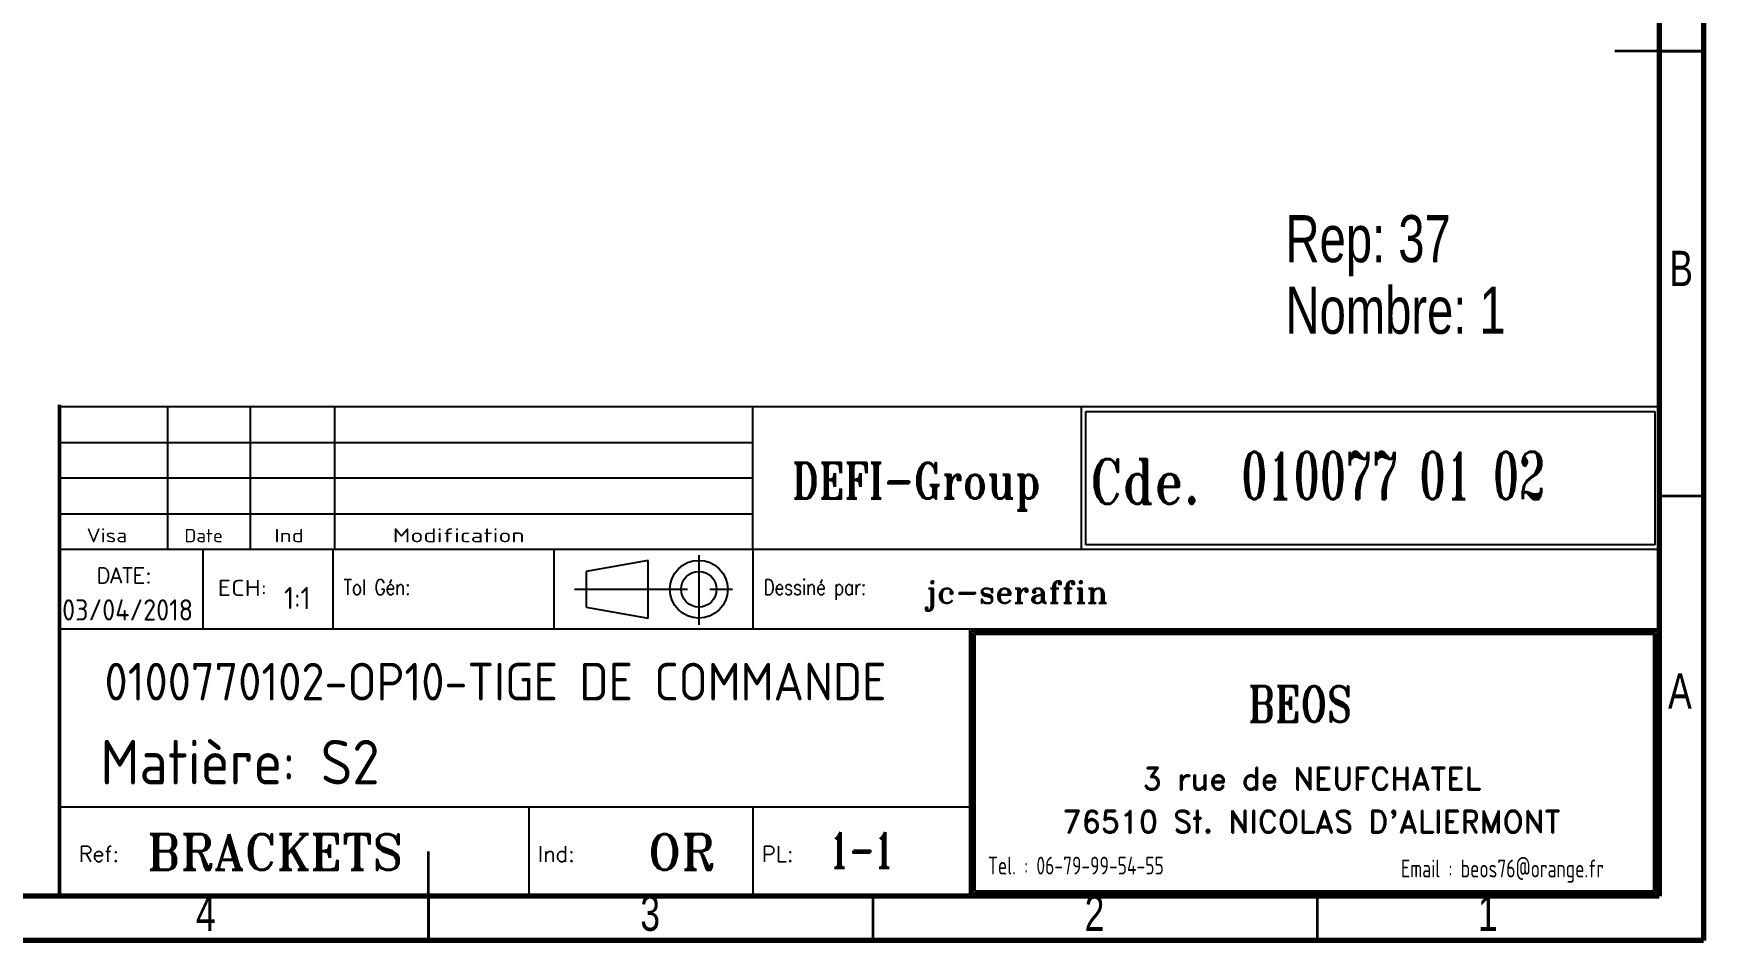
# Model space of a CAD drawing. Header units: millimetres. Extents: x 5 to 292, y 5 to 205.
# Drawn here: x 104.1 to 292, y 5 to 107 of the extents above; entities that cross this region are included whole.
import ezdxf

# ---------------------------------------------------------------- set-up
doc = ezdxf.new("R2010")
doc.units = ezdxf.units.MM
doc.linetypes.add('CENTERX2', pattern=[20.32, 12.7, -2.54, 2.54, -2.54])
doc.layers.add('DIMENSIONS', color=176, linetype='Continuous')
doc.styles.add('SLDTEXTSTYLE0', font='TXT', dxfattribs={"width": 0.75})
doc.styles.add('SLDTEXTSTYLE1', font='ISOCP')
doc.styles.add('SLDTEXTSTYLE10', font='ISOCP', dxfattribs={"width": 1.147311})
doc.styles.add('SLDTEXTSTYLE11', font='ISOCP', dxfattribs={"width": 1.385904})
doc.styles.add('SLDTEXTSTYLE12', font='ISOCP', dxfattribs={"width": 1.246461})
doc.styles.add('SLDTEXTSTYLE13', font='ROMAND')
doc.styles.add('SLDTEXTSTYLE2', font='ROMANT', dxfattribs={"width": 0.8})
doc.styles.add('SLDTEXTSTYLE3', font='ISOCP', dxfattribs={"width": 0.8})
doc.styles.add('SLDTEXTSTYLE4', font='ROMANS', dxfattribs={"width": 0.8})
doc.styles.add('SLDTEXTSTYLE5', font='ROMANT')
doc.styles.add('SLDTEXTSTYLE6', font='ROMANS')
doc.styles.add('SLDTEXTSTYLE7', font='ROMANT', dxfattribs={"width": 0.65})
doc.styles.add('SLDTEXTSTYLE8', font='ISOCP', dxfattribs={"width": 1.446157})
doc.styles.add('SLDTEXTSTYLE9', font='ISOCP', dxfattribs={"width": 1.294402})

# ---------------------------------------------------------------- blocks, each defined once
blk = doc.blocks.new('SW_NOTE_0')
at = {"color": 0, "linetype": 'Continuous', "lineweight": 0, "char_height": 5.292, "attachment_point": 1, "style": 'SLDTEXTSTYLE0'}
for s, insert in [('Rep: 37', (0, 6.82)), ('Nombre: 1', (0, -1.23))]:
    blk.add_mtext(s, dxfattribs=dict(at, insert=insert))

msp = doc.modelspace()

# ---------------------------------------------------------------- linework, layer by layer
at = {"color": 7, "linetype": 'Continuous', "lineweight": 70}
for p, q in [((292, 205), (292, 5)), ((287, 200), (287, 10)), ((287, 10), (10, 10)), ((292, 5), (5, 5))]:
    msp.add_line(p, q, dxfattribs=at)
at = {"color": 7, "linetype": 'Continuous', "lineweight": 35}
for p, q in [((292.001, 105), (281.999, 105)), ((287, 105), (292, 105)), ((287, 55), (292, 55)), ((148.5, 4.999), (148.5, 15.001)), ((148.5, 10), (148.5, 5)), ((198.5, 10), (198.5, 5)), ((248.5, 10), (248.5, 5))]:
    msp.add_line(p, q, dxfattribs=at)
at = {"color": 7, "linetype": 'Continuous', "lineweight": 50}
msp.add_line((107, 65.25), (107, 10), dxfattribs=at)
at = {"layer": 'DIMENSIONS', "color": 3}
for p, q in [((185, 65), (106.925, 65)), ((119.192, 49), (119.192, 65)), ((128.498, 49), (128.498, 65)), ((137.966, 49), (137.966, 65)), ((107, 61), (185, 61)), ((185, 57), (107, 57)), ((107, 53), (185, 53))]:
    msp.add_line(p, q, dxfattribs=at)
at = {"layer": 'DIMENSIONS', "color": 6}
for p, q in [((106.925, 65), (106.925, 10)), ((287, 10), (287, 65)), ((287, 40), (209.384, 40)), ((209.384, 40), (209.384, 10)), ((286.8, 39.8), (209.584, 39.8)), ((209.584, 39.8), (209.584, 10.2)), ((286.6, 39.6), (209.784, 39.6)), ((209.784, 39.6), (209.784, 10.4)), ((286.6, 10.4), (286.6, 39.6)), ((286.8, 10.2), (286.8, 39.8)), ((286.4, 39.4), (209.984, 39.4)), ((209.984, 39.4), (209.984, 10.6)), ((286.4, 10.6), (286.4, 39.4)), ((106.925, 10), (287, 10)), ((209.584, 10.2), (286.8, 10.2)), ((209.784, 10.4), (286.6, 10.4)), ((209.984, 10.6), (286.4, 10.6))]:
    msp.add_line(p, q, dxfattribs=at)
at = {"layer": 'DIMENSIONS', "color": 1}
for p, q in [((287, 65), (185, 65)), ((185, 49), (185, 65)), ((222, 49), (222, 65)), ((222.5, 49.5), (222.5, 64.5)), ((222.5, 64.5), (286.5, 64.5)), ((286.5, 64.5), (286.5, 49.5)), ((107, 49), (287, 49)), ((123.11, 49), (123.11, 40)), ((137.731, 49), (137.731, 40)), ((162.62, 49), (162.62, 40)), ((185, 49), (185, 40)), ((286.5, 49.5), (222.5, 49.5)), ((209.384, 40), (107, 40)), ((209.384, 20), (107, 20)), ((159.792, 20), (159.792, 10)), ((185, 20), (185, 10))]:
    msp.add_line(p, q, dxfattribs=at)
at = {"layer": 'DIMENSIONS'}
for p, q in [((222.5, 49.5), (222.5, 64.5)), ((222.5, 64.5), (286.5, 64.5)), ((286.5, 64.5), (286.5, 49.5)), ((286.5, 49.5), (222.5, 49.5))]:
    msp.add_line(p, q, dxfattribs=at)
at = {"layer": 'DIMENSIONS', "color": 7}
for p, q in [((173.244, 47.75), (166.244, 46.5)), ((173.244, 41.25), (173.244, 47.75)), ((166.244, 46.5), (166.244, 42.5)), ((166.244, 42.5), (173.244, 41.25))]:
    msp.add_line(p, q, dxfattribs=at)
at = {"layer": 'DIMENSIONS', "color": 3, "linetype": 'CENTERX2'}
for p, q in [((178.934, 48.348), (178.934, 40.513)), ((164.946, 44.5), (183.201, 44.5))]:
    msp.add_line(p, q, dxfattribs=at)
at = {"layer": 'DIMENSIONS', "color": 7}
for radius in [3.25, 2]:
    msp.add_circle((178.934, 44.5), radius, dxfattribs=at)

# ---------------------------------------------------------------- block references
at = {"color": 7, "linetype": 'Continuous', "lineweight": 0}
msp.add_blockref('SW_NOTE_0', (244.959, 79.749), dxfattribs=at)

# ---------------------------------------------------------------- texts
at = {"color": 7, "linetype": 'Continuous', "lineweight": 0, "char_height": 3.969, "attachment_point": 2, "style": 'SLDTEXTSTYLE0'}
for s, insert in [('B', (289.471, 82.56)), ('A', (289.34, 35.06)), ('4', (123.46, 10.06)), ('3', (173.46, 10.06)), ('2', (223.46, 10.06)), ('1', (267.71, 10.06))]:
    msp.add_mtext(s, dxfattribs=dict(at, insert=insert))
at = {"layer": 'DIMENSIONS'}
for s, insert, char_height, attachment_point, style in [('DEFI-Group', (203.42, 58.701), 4, 2, 'SLDTEXTSTYLE2'), ('Cde.', (223, 59.126), 5, 1, 'SLDTEXTSTYLE2'), ('010077 01 02', (239.973, 59.94), 5.29167, 1, 'SLDTEXTSTYLE7'), ('Visa', (110.041, 51.348), 1.5671, 1, 'SLDTEXTSTYLE12'), ('Date', (121.067, 51.283), 1.4924, 1, 'SLDTEXTSTYLE10'), ('Ind', (131.171, 51.283), 1.4924, 1, 'SLDTEXTSTYLE11'), ('Modification', (144.489, 51.348), 1.56705, 1, 'SLDTEXTSTYLE8'), ('DATE:', (111.156, 46.915), 1.7277, 1, 'SLDTEXTSTYLE6'), ('ECH:', (124.788, 45.56), 1.8141, 1, 'SLDTEXTSTYLE9'), ('Tol Gén:', (138.952, 45.598), 1.7277, 1, 'SLDTEXTSTYLE4'), ('Dessiné par:', (186.221, 45.598), 1.72768, 1, 'SLDTEXTSTYLE4'), ('jc-seraffin', (204.355, 45.42), 2.5, 1, 'SLDTEXTSTYLE5'), ('03/04/2018', (107.286, 43.368), 2.3813, 1, 'SLDTEXTSTYLE1'), ('1:1', (132.263, 44.764), 2.5, 1, 'SLDTEXTSTYLE1'), ('0100770102-OP10-TIGE DE COMMANDE', (112.057, 36.227), 4.23333, 1, 'SLDTEXTSTYLE1'), ('BEOS', (246.571, 33.595), 4, 2, 'SLDTEXTSTYLE2'), ('Matière: S2', (111.603, 27.564), 5, 1, 'SLDTEXTSTYLE1'), ('3 rue de NEUFCHATEL', (247.909, 24.448), 2.5, 2, 'SLDTEXTSTYLE13'), ("76510 St. NICOLAS D'ALIERMONT", (247.903, 19.623), 2.5, 2, 'SLDTEXTSTYLE13'), ('BRACKETS', (116.839, 16.951), 4, 1, 'SLDTEXTSTYLE5'), ('OR', (173.194, 16.951), 4, 1, 'SLDTEXTSTYLE5'), ('1-1', (193.651, 17.173), 4, 1, 'SLDTEXTSTYLE7'), ('Ref:', (109.168, 15.598), 1.7277, 1, 'SLDTEXTSTYLE6'), ('Ind:', (160.826, 15.598), 1.7277, 1, 'SLDTEXTSTYLE6'), ('PL:', (186.034, 15.598), 1.7277, 1, 'SLDTEXTSTYLE6'), ('Tel. : 06-79-99-54-55', (221.36, 14.429), 2, 2, 'SLDTEXTSTYLE3'), ('Email : beos76@orange.fr', (269.372, 14.097), 2, 2, 'SLDTEXTSTYLE3')]:
    msp.add_mtext(s, dxfattribs=dict(at, insert=insert, char_height=char_height, attachment_point=attachment_point, style=style))

doc.saveas('drawing.dxf')
